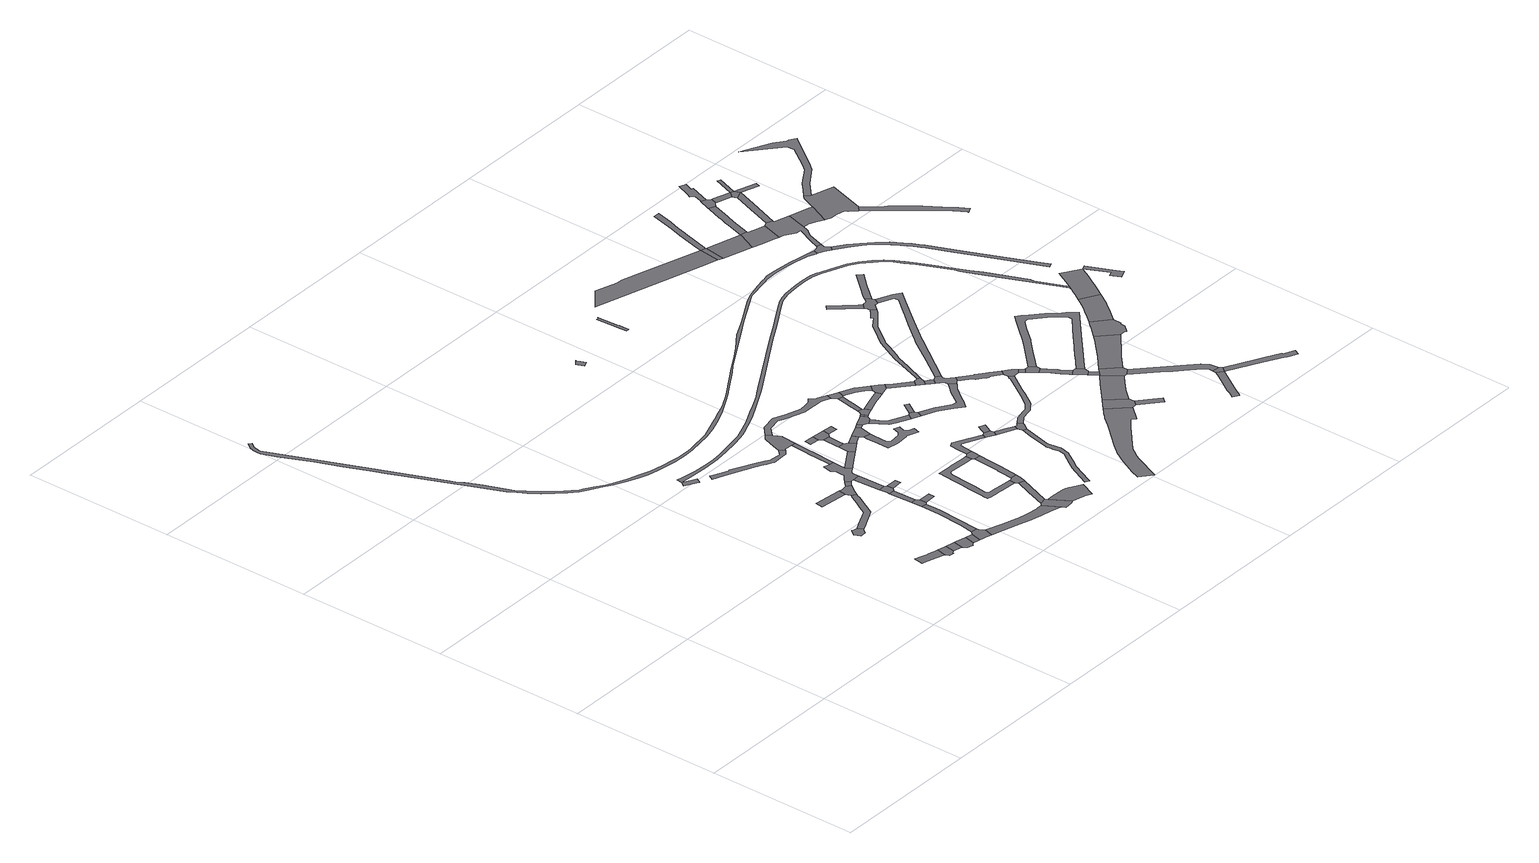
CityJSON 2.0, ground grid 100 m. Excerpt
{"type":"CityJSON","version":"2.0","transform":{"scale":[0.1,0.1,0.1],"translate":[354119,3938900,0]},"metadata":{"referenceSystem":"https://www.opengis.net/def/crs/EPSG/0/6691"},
"CityObjects":{
"road1":{"type":"Road","attributes":{"RoadStructureAttribute.sectionType":"1"},"geometry":[{"type":"MultiSurface","lod":"1","boundaries":[[[0,1,2,3,4,5,6,7,8,9,10,11]]]}]},
"road2":{"type":"Road","geometry":[{"type":"MultiSurface","lod":"1","boundaries":[[[12,13,14,15,16,17,18,19]]]}]},
"road3":{"type":"Road","geometry":[{"type":"MultiSurface","lod":"1","boundaries":[[[10,20,21,22,23,24,25,26,11]]]}]},
"road4":{"type":"Road","attributes":{"RoadStructureAttribute.sectionType":"1"},"geometry":[{"type":"MultiSurface","lod":"1","boundaries":[[[23,27,28,29,30,24]]]}]},
"road5":{"type":"Road","geometry":[{"type":"MultiSurface","lod":"1","boundaries":[[[31,32,33,34,35,36,30,29,37]]]}]},
"road6":{"type":"Road","attributes":{"RoadStructureAttribute.sectionType":"1"},"geometry":[{"type":"MultiSurface","lod":"1","boundaries":[[[38,39,40,41,34,33]]]}]},
"road7":{"type":"Road","attributes":{"RoadStructureAttribute.sectionType":"1"},"geometry":[{"type":"MultiSurface","lod":"1","boundaries":[[[18,42,43,44,45,46,47,48,49,50,51,52,53,19]]]}]},
"road8":{"type":"Road","geometry":[{"type":"MultiSurface","lod":"1","boundaries":[[[54,55,56,57,58,59,40,39,60,61,62,63,64]]]}]},
"road9":{"type":"Road","attributes":{"RoadStructureAttribute.sectionType":"1"},"geometry":[{"type":"MultiSurface","lod":"1","boundaries":[[[65,66,67,68]]]}]},
"road10":{"type":"Road","attributes":{"RoadStructureAttribute.sectionType":"1"},"geometry":[{"type":"MultiSurface","lod":"1","boundaries":[[[69,70,71,58,57,72,73,74,75]]]}]},
"road11":{"type":"Road","geometry":[{"type":"MultiSurface","lod":"1","boundaries":[[[67,47,46,76,77,78,79,68]]]}]},
"road12":{"type":"Road","geometry":[{"type":"MultiSurface","lod":"1","boundaries":[[[80,81,69,75,82,83,84,85]]]}]},
"road13":{"type":"Road","attributes":{"RoadStructureAttribute.sectionType":"1"},"geometry":[{"type":"MultiSurface","lod":"1","boundaries":[[[86,87,88,89,90,91,92,93,94,95,96,97,98,99,100,101,102,103,104,105,106,107,108,109,110,111,112,113,114,115]]]}]},
"road14":{"type":"Road","attributes":{"RoadStructureAttribute.sectionType":"1"},"geometry":[{"type":"MultiSurface","lod":"1","boundaries":[[[116,117,80,85]]]}]},
"road15":{"type":"Road","attributes":{"RoadStructureAttribute.sectionType":"1"},"geometry":[{"type":"MultiSurface","lod":"1","boundaries":[[[118,78,77,119,120,121]]]}]},
"road16":{"type":"Road","geometry":[{"type":"MultiSurface","lod":"1","boundaries":[[[122,123,84,83]]]}]},
"road17":{"type":"Road","geometry":[{"type":"MultiSurface","lod":"1","boundaries":[[[124,125,126,117,116,127,128,129]]]}]},
"road18":{"type":"Road","attributes":{"RoadStructureAttribute.sectionType":"1"},"geometry":[{"type":"MultiSurface","lod":"1","boundaries":[[[130,131,132,133,134,135,136,137,138,139,140,141,142,143,144,145,146,147,54,64]]]}]},
"road19":{"type":"Road","attributes":{"RoadStructureAttribute.sectionType":"1"},"geometry":[{"type":"MultiSurface","lod":"1","boundaries":[[[148,149,125,124]]]}]},
"road20":{"type":"Road","geometry":[{"type":"MultiSurface","lod":"1","boundaries":[[[128,150,151,129]]]}]},
"road21":{"type":"Road","geometry":[{"type":"MultiSurface","lod":"1","boundaries":[[[152,153,154,155,156,157,158,159,160,161,162,163,164,165,166,167,168,169,170,171,172,118,121,173,174,175,149,148,176,177,178,179]]]}]},
"road22":{"type":"Road","attributes":{"RoadStructureAttribute.sectionType":"1"},"geometry":[{"type":"MultiSurface","lod":"1","boundaries":[[[180,181,182,155,154,183,184,185,186]]]}]},
"road23":{"type":"Road","attributes":{"RoadStructureAttribute.sectionType":"1"},"geometry":[{"type":"MultiSurface","lod":"1","boundaries":[[[187,188,189,190,152,179]]]}]},
"road24":{"type":"Road","geometry":[{"type":"MultiSurface","lod":"1","boundaries":[[[185,191,192,193,194,195,196,197,198,199,86,115,200,186]]]}]},
"road25":{"type":"Road","geometry":[{"type":"MultiSurface","lod":"1","boundaries":[[[139,138,201,202,203,204,205,206,207]]]}]},
"road26":{"type":"Road","attributes":{"RoadStructureAttribute.sectionType":"1"},"geometry":[{"type":"MultiSurface","lod":"1","boundaries":[[[206,208,209,210,211,212,213,207]]]}]},
"road27":{"type":"Road","attributes":{"RoadStructureAttribute.sectionType":"1"},"geometry":[{"type":"MultiSurface","lod":"1","boundaries":[[[214,215,216,217,218,219,220,221,222,223,224,225,226,227,228,229,230,231,232,233,234,235,236,237,238,239,240,241,242,243,244,245,246]]]}]},
"road28":{"type":"Road","attributes":{"RoadStructureAttribute.sectionType":"1"},"geometry":[{"type":"MultiSurface","lod":"1","boundaries":[[[247,248,249,250,251]]]}]},
"road29":{"type":"Road","geometry":[{"type":"MultiSurface","lod":"1","boundaries":[[[190,189,252,253,254,255]]]}]},
"road30":{"type":"Road","attributes":{"RoadStructureAttribute.sectionType":"1"},"geometry":[{"type":"MultiSurface","lod":"1","boundaries":[[[256,257,258,259,260,261,262,263,204,203,264,265,266,267,268]]]}]},
"road31":{"type":"Road","attributes":{"RoadStructureAttribute.sectionType":"1"},"geometry":[{"type":"MultiSurface","lod":"1","boundaries":[[[254,269,270,271,272,255]]]}]},
"road32":{"type":"Road","geometry":[{"type":"MultiSurface","lod":"1","boundaries":[[[273,274,246,245,210,209,275,276,277]]]}]},
"road33":{"type":"Road","geometry":[{"type":"MultiSurface","lod":"1","boundaries":[[[278,247,251,271,270,279]]]}]},
"road34":{"type":"Road","attributes":{"RoadStructureAttribute.sectionType":"1"},"geometry":[{"type":"MultiSurface","lod":"1","boundaries":[[[252,280,281,282,253]]]}]},
"road35":{"type":"Road","attributes":{"RoadStructureAttribute.sectionType":"1"},"geometry":[{"type":"MultiSurface","lod":"1","boundaries":[[[283,284,285,286,287,288,289,290,291,292,273,277]]]}]},
"road36":{"type":"Road","geometry":[{"type":"MultiSurface","lod":"1","boundaries":[[[293,294,295,278,279]]]}]},
"road37":{"type":"Road","attributes":{"RoadStructureAttribute.sectionType":"1"},"geometry":[{"type":"MultiSurface","lod":"1","boundaries":[[[296,282,281,297,298,299]]]}]},
"road38":{"type":"Road","attributes":{"RoadStructureAttribute.sectionType":"1"},"geometry":[{"type":"MultiSurface","lod":"1","boundaries":[[[300,301,302,303,304,305,306,307,308,309,310,311,312,313,314,315,316,317,318,319,320,321,322,323,324,325,326,327,328,329,330,331,332,333,334,335,336,337,338,339,340,341,342,343,344,345,346,347,348,349,350,351,352,353,354,355,356,357,358,359,360,361,362,363,364,365,366,367,368,369,370,371,372,373,374,375,376,377,378,379,380,381,382,383,384,385,386,387,388,389,390,391,392,393,394,395,396,397,398,399,400,401,402,403,404,405,406,407,408,409,410,411,412,413,414,415,416,417,418,419,420,421,422,423,424,425,426,427,428,429]]]}]},
"road39":{"type":"Road","geometry":[{"type":"MultiSurface","lod":"1","boundaries":[[[430,431,226,225,288,287,432,433]]]}]},
"road40":{"type":"Road","attributes":{"RoadStructureAttribute.sectionType":"1"},"geometry":[{"type":"MultiSurface","lod":"1","boundaries":[[[193,434,435,436,437,438,439,440,441,442,443,444,445,446,447,448,449,450,451,452,453,454,455,194]]]}]},
"road41":{"type":"Road","attributes":{"RoadStructureAttribute.sectionType":"1"},"geometry":[{"type":"MultiSurface","lod":"1","boundaries":[[[456,457,458,459,460,461,462,463,464,465,466,467,468,469,470,471,472,473,474,298,297]]]}]},
"road42":{"type":"Road","geometry":[{"type":"MultiSurface","lod":"1","boundaries":[[[296,299,475,476]]]}]},
"road43":{"type":"Road","attributes":{"RoadStructureAttribute.sectionType":"1"},"geometry":[{"type":"MultiSurface","lod":"1","boundaries":[[[477,478,479,480,481,482,483,484]]]}]},
"road44":{"type":"Road","geometry":[{"type":"MultiSurface","lod":"1","boundaries":[[[485,486,476,475,487,488,489,490]]]}]},
"road45":{"type":"Road","attributes":{"RoadStructureAttribute.sectionType":"1"},"geometry":[{"type":"MultiSurface","lod":"1","boundaries":[[[491,492,493,494,495,496,497,498,499,500,501,502,503,504,430,433]]]}]},
"road46":{"type":"Road","attributes":{"RoadStructureAttribute.sectionType":"1"},"geometry":[{"type":"MultiSurface","lod":"1","boundaries":[[[485,490,505,506]]]}]},
"road47":{"type":"Road","attributes":{"RoadStructureAttribute.sectionType":"1"},"geometry":[{"type":"MultiSurface","lod":"1","boundaries":[[[507,508,509,510,511,512,489,488,513,514,515,516]]]}]},
"road48":{"type":"Road","attributes":{"RoadStructureAttribute.sectionType":"1"},"geometry":[{"type":"MultiSurface","lod":"1","boundaries":[[[517,518,519,520,521,522,523,524,525,526,527,528,529,530,531,532,533,534,535,536,537,538,539,540,541,542]]]}]},
"road49":{"type":"Road","geometry":[{"type":"MultiSurface","lod":"1","boundaries":[[[505,543,544,545,546,547,548,506]]]}]},
"road50":{"type":"Road","geometry":[{"type":"MultiSurface","lod":"1","boundaries":[[[549,550,551,495,494,552]]]}]},
"road51":{"type":"Road","attributes":{"RoadStructureAttribute.sectionType":"1"},"geometry":[{"type":"MultiSurface","lod":"1","boundaries":[[[553,554,555,547,546,556,557,558]]]}]},
"road52":{"type":"Road","geometry":[{"type":"MultiSurface","lod":"1","boundaries":[[[515,559,560,561,562,563,564,516]]]}]},
"road53":{"type":"Road","geometry":[{"type":"MultiSurface","lod":"1","boundaries":[[[550,565,566,567,568,569,570,551]]]}]},
"road54":{"type":"Road","geometry":[{"type":"MultiSurface","lod":"1","boundaries":[[[571,572,573,574,444,443,553,558]]]}]},
"road55":{"type":"Road","attributes":{"RoadStructureAttribute.sectionType":"1"},"geometry":[{"type":"MultiSurface","lod":"1","boundaries":[[[575,576,577,578,579,580,581,582,583,545,544]]]}]},
"road56":{"type":"Road","attributes":{"RoadStructureAttribute.sectionType":"1"},"geometry":[{"type":"MultiSurface","lod":"1","boundaries":[[[584,549,552,585,586]]]}]},
"road57":{"type":"Road","geometry":[{"type":"MultiSurface","lod":"1","boundaries":[[[562,587,588,563]]]}]},
"road58":{"type":"Road","attributes":{"RoadStructureAttribute.sectionType":"1"},"geometry":[{"type":"MultiSurface","lod":"1","boundaries":[[[589,590,591,592,593,573,572,594,595,596,597,598,599]]]}]},
"road59":{"type":"Road","geometry":[{"type":"MultiSurface","lod":"1","boundaries":[[[585,600,527,526,601,602,603,604,605,606,607,608,586]]]}]},
"road60":{"type":"Road","attributes":{"RoadStructureAttribute.sectionType":"1"},"geometry":[{"type":"MultiSurface","lod":"1","boundaries":[[[609,610,611,612,613,614,615,616,561,560,617,618,619,620,621,622,623,624,625,626]]]}]},
"road61":{"type":"Road","geometry":[{"type":"MultiSurface","lod":"1","boundaries":[[[580,579,627,628,629,589,599]]]}]},
"road62":{"type":"Road","attributes":{"RoadStructureAttribute.sectionType":"1"},"geometry":[{"type":"MultiSurface","lod":"1","boundaries":[[[630,631,632,633,634,635,636,637,638,639,640,641,642,643,644,645,646,647,648,649,650,651,652,653,654,655,656,657,658,659,660,661,662,663,664,665,666,667,668,669,670,671,672,673,674,675,676,677,678]]]}]},
"road63":{"type":"Road","attributes":{"RoadStructureAttribute.sectionType":"1"},"geometry":[{"type":"MultiSurface","lod":"1","boundaries":[[[679,680,681,682,683,684,685,686,687,688]]]}]},
"road64":{"type":"Road","attributes":{"RoadStructureAttribute.sectionType":"1"},"geometry":[{"type":"MultiSurface","lod":"1","boundaries":[[[627,689,690,691,628]]]}]},
"road65":{"type":"Road","attributes":{"RoadStructureAttribute.sectionType":"1"},"geometry":[{"type":"MultiSurface","lod":"1","boundaries":[[[692,693,694,695,696,697,698,699,700,701,702,703,704,705,706,707,708,709,710,711,712,713,714,715,716,717,718,719,720,721,722,723,724,725,726,727,728,729,730,731,732,733,734,735,736,737,738,739,740,741,740,742,743,744,745,746,747,748,749,750,751,752,753,754,755,756,757,758,759,760,761,762,763,764,765,766,767,768,769,770,771,772,773,774,775,776,777,778,779,780,781,782,783,784,785,786,787,697]]]}]},
"road66":{"type":"Road","geometry":[{"type":"MultiSurface","lod":"1","boundaries":[[[690,689,788,789,790,791]]]}]},
"road67":{"type":"Road","attributes":{"RoadStructureAttribute.sectionType":"1"},"geometry":[{"type":"MultiSurface","lod":"1","boundaries":[[[792,793,794,789,788,795,796,797,798]]]}]},
"road68":{"type":"Road","attributes":{"RoadStructureAttribute.sectionType":"1"},"geometry":[{"type":"MultiSurface","lod":"1","boundaries":[[[799,800,801,802,803,804,805,806,807,808,809,810,811,812,813,814,604,603]]]}]},
"road69":{"type":"Road","geometry":[{"type":"MultiSurface","lod":"1","boundaries":[[[815,626,625,816,817,818,819,820,821,822,823,792,798]]]}]},
"road70":{"type":"Road","attributes":{"RoadStructureAttribute.sectionType":"1"},"geometry":[{"type":"MultiSurface","lod":"1","boundaries":[[[824,825,826,827,828,829,818,817,830,831,832,833,834,835,836,837,838]]]}]},
"road71":{"type":"Road","geometry":[{"type":"MultiSurface","lod":"1","boundaries":[[[650,839,840,841,842,651]]]}]},
"road72":{"type":"Road","geometry":[{"type":"MultiSurface","lod":"1","boundaries":[[[806,843,844,845,838,837,846,807]]]}]},
"road73":{"type":"Road","attributes":{"RoadStructureAttribute.sectionType":"1"},"geometry":[{"type":"MultiSurface","lod":"1","boundaries":[[[839,847,848,849,850,840]]]}]},
"road74":{"type":"Road","attributes":{"RoadStructureAttribute.sectionType":"1"},"geometry":[{"type":"MultiSurface","lod":"1","boundaries":[[[851,852,853,854,855,856,857,858,859,860,861,791,790,862,863,864,865,866,867,868,869,870,871,872,873,874,875]]]}]},
"road75":{"type":"Road","attributes":{"RoadStructureAttribute.sectionType":"1"},"geometry":[{"type":"MultiSurface","lod":"1","boundaries":[[[843,876,877,844]]]}]},
"road76":{"type":"Road","geometry":[{"type":"MultiSurface","lod":"1","boundaries":[[[878,877,876,879,880,881,882]]]}]},
"road77":{"type":"Road","attributes":{"RoadStructureAttribute.sectionType":"1"},"geometry":[{"type":"MultiSurface","lod":"1","boundaries":[[[883,884,842,841,885,886,887,888]]]}]},
"road78":{"type":"Road","attributes":{"RoadStructureAttribute.sectionType":"1"},"geometry":[{"type":"MultiSurface","lod":"1","boundaries":[[[889,890,891,892,893,880,879,894,895,896,897,898]]]}]},
"road79":{"type":"Road","attributes":{"function":"3","RoadStructureAttribute.sectionType":"1"},"geometry":[{"type":"MultiSurface","lod":"1","boundaries":[[[899,900,901,902,903,904,905,906,907,908]]]}]},
"road80":{"type":"Road","geometry":[{"type":"MultiSurface","lod":"1","boundaries":[[[897,909,910,911,912,913,898]]]}]},
"road81":{"type":"Road","geometry":[{"type":"MultiSurface","lod":"1","boundaries":[[[910,909,883,914]]]}]},
"road82":{"type":"Road","attributes":{"RoadStructureAttribute.sectionType":"1"},"geometry":[{"type":"MultiSurface","lod":"1","boundaries":[[[915,916,917,918,919,920,921,922,923,924,925,926,927,928,929,930,931,932,933,934,822,821]]]}]},
"road83":{"type":"Road","geometry":[{"type":"MultiSurface","lod":"1","boundaries":[[[883,888,935,936,937,938,939,914]]]}]},
"road84":{"type":"Road","attributes":{"RoadStructureAttribute.sectionType":"1"},"geometry":[{"type":"MultiSurface","lod":"1","boundaries":[[[940,941,942,943,944]]]}]},
"road85":{"type":"Road","attributes":{"RoadStructureAttribute.sectionType":"1"},"geometry":[{"type":"MultiSurface","lod":"1","boundaries":[[[945,946,947,948,949,950,951,952,953,954,955]]]}]},
"road86":{"type":"Road","geometry":[{"type":"MultiSurface","lod":"1","boundaries":[[[874,956,957,923,922,958,959,960,944,943,961,875]]]}]},
"road87":{"type":"Road","attributes":{"RoadStructureAttribute.sectionType":"1"},"geometry":[{"type":"MultiSurface","lod":"1","boundaries":[[[962,963,964,965,966,967,968,969,970,936,935]]]}]},
"road88":{"type":"Road","attributes":{"RoadStructureAttribute.sectionType":"1"},"geometry":[{"type":"MultiSurface","lod":"1","boundaries":[[[971,972,973,974,975,976,977,978,979,980,981,982,983,984,985,986,987,882,881,988,989,990,991,992,993,994,995,996,997,998,999,1000,1001,1002,1003,1004,1005,1006,1007,1008,913,912]]]}]},
"road89":{"type":"Road","attributes":{"RoadStructureAttribute.sectionType":"1"},"geometry":[{"type":"MultiSurface","lod":"1","boundaries":[[[1009,1010,1011,1012,1013,1014,1015,1016,1017,1018,1019,938,937]]]}]},
"road90":{"type":"Road","geometry":[{"type":"MultiSurface","lod":"1","boundaries":[[[967,949,948,1020,968]]]}]},
"road91":{"type":"Road","geometry":[{"type":"MultiSurface","lod":"1","boundaries":[[[899,908,1021,1022,1023]]]}]},
"road92":{"type":"Road","attributes":{"RoadStructureAttribute.sectionType":"1"},"geometry":[{"type":"MultiSurface","lod":"1","boundaries":[[[958,1024,1025,1026,1027,1028,1029,1030,1031,959]]]}]},
"road93":{"type":"Road","attributes":{"function":"3","RoadStructureAttribute.sectionType":"1"},"geometry":[{"type":"MultiSurface","lod":"1","boundaries":[[[1032,1033,1022,1021]]]}]},
"road94":{"type":"Road","geometry":[{"type":"MultiSurface","lod":"1","boundaries":[[[1034,1035,1036,1037,1038,1039,1014,1013,1040,1041,1042,1043,1044,1045,1046]]]}]},
"road95":{"type":"Road","attributes":{"RoadStructureAttribute.sectionType":"1"},"geometry":[{"type":"MultiSurface","lod":"1","boundaries":[[[1047,1048,1049,1050,1051,1052,1053,1054,1020,948,1055,1056,1057,1058,1059,1060]]]}]},
"road96":{"type":"Road","attributes":{"RoadStructureAttribute.sectionType":"1"},"geometry":[{"type":"MultiSurface","lod":"1","boundaries":[[[1061,1062,1063,1064,1065,1066,1067,1068,1069,1070,1071,1072,1073,1074,1075,1076,899,1023]]]}]},
"road97":{"type":"Road","geometry":[{"type":"MultiSurface","lod":"1","boundaries":[[[1033,1032,1077,1078,1079,1080,1081,1082,1083]]]}]},
"road98":{"type":"Road","geometry":[{"type":"MultiSurface","lod":"1","boundaries":[[[1084,1085,300,429,1086,1087,1088,1089,1090,1091,1092]]]}]},
"road99":{"type":"Road","attributes":{"RoadStructureAttribute.sectionType":"1"},"geometry":[{"type":"MultiSurface","lod":"1","boundaries":[[[1093,1094,1095,1096,1097,1098,1099,1100,1101,1102,1103,1104,1034,1046]]]}]},
"road100":{"type":"Road","attributes":{"RoadStructureAttribute.sectionType":"1"},"geometry":[{"type":"MultiSurface","lod":"1","boundaries":[[[1083,1105,1106,1107,1108,1109,1110,1111,1112,1113,1114,1115,1116,1117,1033]]]}]},
"road101":{"type":"Road","geometry":[{"type":"MultiSurface","lod":"1","boundaries":[[[1118,1080,1079,1119,1120,1121,1122,1123,1124,1092,1091,1125,1126,1127,1128,1129,1130,1131,1132,1133,1134,1135]]]}]},
"road102":{"type":"Road","attributes":{"RoadStructureAttribute.sectionType":"1"},"geometry":[{"type":"MultiSurface","lod":"1","boundaries":[[[1136,1137,1138,1139,1140,1141,1142,1143,1144,1145,1146,1147,1148,1088,1087,1149,1150,1151,1152,1153,1154,1155,1156,1157,1158,1159,1160,1161]]]}]},
"road103":{"type":"Road","geometry":[{"type":"MultiSurface","lod":"1","boundaries":[[[1162,1163,1111,1110,1164,1165,1166]]]}]},
"road104":{"type":"Road","attributes":{"RoadStructureAttribute.sectionType":"1"},"geometry":[{"type":"MultiSurface","lod":"1","boundaries":[[[1167,1168,1169,1170,1171,1172,1173,1174,1118,1135]]]}]},
"road105":{"type":"Road","attributes":{"RoadStructureAttribute.sectionType":"1"},"geometry":[{"type":"MultiSurface","lod":"1","boundaries":[[[1162,1175,1176,1177,1178,1179,1180,1181,1182,1183,1163]]]}]},
"road106":{"type":"Road","geometry":[{"type":"MultiSurface","lod":"1","boundaries":[[[1184,1185,1186,1187,1188,1189,1190,1191,1192,1193,1194,1098,1097,1195,1196,1197,1198,1199,1200,1201,1202,1203,1204,1205,1206,1207,1208,1209,1210,1203]]]}]},
"road107":{"type":"Road","attributes":{"function":"3","RoadStructureAttribute.sectionType":"1"},"geometry":[{"type":"MultiSurface","lod":"1","boundaries":[[[1130,1211,1212,1213,1214,1215,1131]]]}]},
"road108":{"type":"Road","attributes":{"RoadStructureAttribute.sectionType":"1"},"geometry":[{"type":"MultiSurface","lod":"1","boundaries":[[[1165,1216,1217,1218,1219,1166]]]}]},
"road109":{"type":"Road","geometry":[{"type":"MultiSurface","lod":"1","boundaries":[[[1217,1216,1171,1170,1220]]]}]},
"road110":{"type":"Road","geometry":[{"type":"MultiSurface","lod":"1","boundaries":[[[1220,1221,1222,1217]]]}]},
"road111":{"type":"Road","geometry":[{"type":"MultiSurface","lod":"1","boundaries":[[[1170,1223,1224,1220]]]}]},
"road112":{"type":"Road","geometry":[{"type":"MultiSurface","lod":"1","boundaries":[[[1225,1226,1227,1228,1229,1214,1213,1230,1231,1232,1233,1234]]]}]},
"road113":{"type":"Road","attributes":{"RoadStructureAttribute.sectionType":"1"},"geometry":[{"type":"MultiSurface","lod":"1","boundaries":[[[1235,1236,1237,1238,1239,1240,1241,1242,1243,1244,1245,1246,1247,1248,1249,1250,1251,1252,1253,1254,1225,1234]]]}]},
"road114":{"type":"Road","attributes":{"RoadStructureAttribute.sectionType":"1"},"geometry":[{"type":"MultiSurface","lod":"1","boundaries":[[[1227,1255,1256,1257,1258,1259,1260,1261,1262,1263,1264,1265,1266,1267,1268,1269,1270,1271,1228]]]}]}
},
"vertices":[
[1624,473,0],[1607,477,0],[1587,483,0],[1563,489,0],[1559,490,0],[1513,505,0],[1477,517,0],[1467,454,0],[1481,450,0],[1559,426,0],[1616,410,0],[1629,472,0],
[1490,978,0],[1484,983,0],[1456,947,0],[1473,907,0],[1513,909,0],[1530,933,0],[1538,938,0],[1520,973,0],
[1629,385,0],[1658,377,0],[1660,385,0],[1680,396,0],[1691,461,0],[1687,461,0],[1655,467,0],
[1681,396,0],[1728,385,0],[1740,382,0],[1752,449,0],
[1795,343,0],[1797,350,0],[1817,363,0],[1833,432,0],[1766,447,0],[1753,449,0],[1758,354,0],
[1848,356,0],[1865,353,0],[1880,421,0],[1879,421,0],
[1554,945,0],[1704,1021,0],[1787,1172,0],[1784,1178,0],[1798,1200,0],[1770,1219,0],[1753,1191,0],[1727,1142,0],[1703,1100,0],[1675,1050,0],[1561,995,0],[1525,976,0],
[1964,392,0],[1945,430,0],[1943,433,0],[1944,438,0],[1900,441,0],[1881,422,0],[1878,350,0],[1880,349,0],[1909,343,0],[1920,339,0],[1947,332,0],
[1577,1320,0],[1572,1272,0],[1757,1252,0],[1762,1297,0],
[1929,830,0],[1929,699,0],[1915,537,0],[1955,583,0],[1966,728,0],[1964,777,0],[1965,825,0],
[1816,1227,0],[1851,1280,0],[1822,1299,0],[1788,1293,0],
[1927,899,0],[1929,841,0],[1975,834,0],[1980,838,0],[1976,883,0],[1963,900,0],
[1880,1837,0],[1844,1801,0],[1822,1803,0],[1773,1808,0],[1744,1825,0],[1689,1858,0],[1610,1895,0],[1543,1926,0],[1532,1924,0],[1447,1962,0],[1427,1972,0],[1422,1974,0],[1405,1941,0],[1503,1898,0],[1557,1875,0],[1578,1867,0],[1598,1858,0],[1672,1826,0],[1675,1824,0],[1692,1814,0],[1721,1797,0],[1762,1777,0],[1766,1775,0],[1843,1777,0],[1872,1777,0],[1895,1798,0],[1897,1800,0],[1899,1801,0],[1902,1804,0],[1907,1809,0],
[1957,1057,0],[1921,1056,0],
[1859,1335,0],[1855,1287,0],[1865,1295,0],[1884,1310,0],
[2059,842,0],[2058,883,0],
[1962,1130,0],[1917,1127,0],[1920,1075,0],[1976,1075,0],[1979,1076,0],[1975,1117,0],
[2026,310,0],[2113,285,0],[2139,278,0],[2212,257,0],[2244,248,0],[2277,238,0],[2284,236,0],[2348,224,0],[2425,208,0],[2367,305,0],[2333,304,0],[2322,303,0],[2304,303,0],[2260,309,0],[2232,314,0],[2189,321,0],[2174,326,0],[2078,356,0],
[1954,1311,0],[1907,1308,0],
[2052,1082,0],[2050,1120,0],
[1970,1425,0],[1974,1476,0],[1976,1514,0],[1949,1515,0],[1911,1523,0],[1903,1525,0],[1891,1466,0],[1892,1466,0],[1893,1464,0],[1904,1450,0],[1910,1442,0],[1909,1422,0],[1908,1413,0],[1908,1404,0],[1906,1379,0],[1900,1374,0],[1899,1373,0],[1898,1372,0],[1892,1367,0],[1890,1365,0],[1884,1359,0],[1889,1309,0],[1891,1309,0],[1901,1309,0],[1952,1346,0],[1952,1349,0],[1961,1367,0],[1995,1389,0],
[1958,1688,0],[1958,1682,0],[1951,1538,0],[1988,1682,0],[1989,1692,0],[1997,1808,0],[1968,1810,0],
[2001,1393,0],[2019,1405,0],[2140,1486,0],[2116,1522,0],
[2003,1898,0],[2005,1912,0],[1980,1963,0],[1952,1994,0],[1927,1972,0],[1919,1955,0],[1907,1919,0],[1898,1891,0],[1896,1885,0],[1915,1817,0],
[2440,183,0],[2487,184,0],[2516,195,0],[2440,314,0],[2430,329,0],[2430,330,0],[2382,317,0],
[2484,478,0],[2507,538,0],[2469,553,0],[2462,534,0],[2436,464,0],[2430,447,0],
[2385,614,0],[2340,619,0],[2288,623,0],[2275,639,0],[2280,683,0],[2284,724,0],[2290,786,0],[2300,892,0],[2303,915,0],[2318,929,0],[2467,922,0],[2497,921,0],[2497,963,0],[2486,963,0],[2428,964,0],[2364,967,0],[2343,967,0],[2266,970,0],[2263,943,0],[2263,941,0],[2254,835,0],[2253,832,0],[2249,792,0],[2242,728,0],[2235,649,0],[2231,607,0],[2230,588,0],[2258,585,0],[2309,580,0],[2326,579,0],[2348,577,0],[2456,570,0],[2458,611,0],
[2109,1772,0],[2046,1776,0],[2043,1731,0],[2101,1727,0],[2105,1727,0],
[2215,1536,0],[2191,1572,0],[2165,1589,0],[2120,1591,0],
[2616,298,0],[2614,299,0],[2605,303,0],[2594,308,0],[2576,312,0],[2562,314,0],[2541,316,0],[2471,315,0],[2566,183,0],[2590,175,0],[2609,170,0],[2644,154,0],[2687,256,0],
[2167,1638,0],[2170,1701,0],[2125,1704,0],[2120,1599,0],
[2486,621,0],[2474,610,0],[2511,548,0],[2522,576,0],[2527,616,0],
[2196,1765,0],[2193,1721,0],
[2229,1545,0],[2276,1568,0],[2258,1604,0],
[2530,644,0],[2536,712,0],[2538,726,0],[2546,826,0],[2555,903,0],[2511,909,0],[2495,729,0],[2495,728,0],[2494,711,0],[2492,687,0],
[2259,1716,0],[2263,1761,0],[2217,1764,0],
[2343,1646,0],[2296,1547,0],[2342,1538,0],[2358,1616,0],
[3643,2991,0],[3640,2991,0],[3576,3002,0],[3524,3012,0],[3468,3023,0],[3335,3034,0],[3266,3035,0],[3224,3025,0],[3221,3024,0],[3147,3009,0],[3109,2999,0],[3071,2989,0],[3039,2977,0],[3034,2975,0],[3009,2964,0],[2984,2952,0],[2803,2849,0],[2779,2835,0],[2675,2783,0],[2562,2698,0],[2469,2638,0],[2380,2586,0],[2172,2452,0],[2119,2420,0],[2065,2392,0],[2063,2390,0],[2013,2367,0],[1971,2350,0],[1903,2324,0],[1901,2323,0],[1743,2263,0],[1591,2240,0],[1553,2236,0],[1516,2235,0],[1504,2235,0],[1470,2236,0],[1424,2241,0],[1343,2254,0],[1254,2269,0],[1176,2296,0],[1107,2319,0],[1075,2331,0],[1044,2345,0],[1013,2360,0],[982,2377,0],[918,2417,0],[863,2451,0],[847,2461,0],[750,2557,0],[721,2588,0],[701,2614,0],[681,2641,0],[607,2751,0],[590,2798,0],[537,2924,0],[496,3022,0],[495,3022,0],[491,3021,0],[490,3025,0],[467,3069,0],[455,3098,0],[270,3546,0],[22,4143,0],[25,4167,0],[32,4189,0],[44,4207,0],[57,4226,0],[39,4239,0],[25,4220,0],[11,4199,0],[2,4172,0],[0,4143,0],[2,4117,0],[34,4022,0],[126,3828,0],[189,3664,0],[204,3628,0],[252,3519,0],[290,3422,0],[313,3363,0],[430,3094,0],[454,3041,0],[455,3039,0],[486,2967,0],[569,2774,0],[588,2747,0],[630,2670,0],[676,2606,0],[726,2548,0],[777,2496,0],[827,2451,0],[877,2417,0],[937,2384,0],[1004,2343,0],[1073,2311,0],[1145,2278,0],[1213,2255,0],[1285,2239,0],[1353,2230,0],[1376,2227,0],[1417,2222,0],[1497,2218,0],[1574,2221,0],[1659,2232,0],[1734,2247,0],[1818,2268,0],[1899,2297,0],[1901,2298,0],[1903,2299,0],[1980,2334,0],[2077,2385,0],[2091,2392,0],[2154,2428,0],[2222,2471,0],[2351,2556,0],[2404,2594,0],[2756,2805,0],[2826,2847,0],[3038,2965,0],[3052,2973,0],[3203,3004,0],[3243,3013,0],[3297,3015,0],[3339,3016,0],[3422,3009,0],[3491,2999,0],[3518,2994,0],[3572,2982,0],[3628,2961,0],[3632,2960,0],
[2522,975,0],[2507,963,0],[2560,947,0],[2562,972,0],
[2033,2017,0],[2117,2032,0],[2152,2018,0],[2179,2005,0],[2292,1972,0],[2295,1971,0],[2370,1968,0],[2432,1968,0],[2434,1968,0],[2493,1946,0],[2503,1981,0],[2495,1985,0],[2448,2007,0],[2444,2009,0],[2409,2043,0],[2377,2020,0],[2349,2014,0],[2298,2008,0],[2193,2043,0],[2181,2048,0],[2121,2072,0],[2016,2052,0],
[2290,1517,0],[2291,1438,0],[2292,1364,0],[2308,1363,0],[2347,1354,0],[2360,1352,0],[2447,1359,0],[2455,1360,0],[2531,1334,0],[2545,1377,0],[2508,1389,0],[2493,1416,0],[2506,1453,0],[2468,1467,0],[2452,1422,0],[2431,1403,0],[2362,1397,0],[2337,1418,0],[2337,1513,0],
[2387,1629,0],[2372,1660,0],
[1892,3326,0],[1892,3330,0],[1859,3305,0],[1861,3299,0],[1865,3290,0],[1881,3255,0],[1912,3270,0],[1899,3305,0],
[2454,1700,0],[2436,1691,0],[2419,1619,0],[2423,1613,0],[2460,1637,0],[2473,1661,0],
[2569,1057,0],[2587,1065,0],[2649,1035,0],[2722,1001,0],[2736,1030,0],[2682,1057,0],[2646,1074,0],[2623,1084,0],[2603,1094,0],[2560,1116,0],[2559,1115,0],[2531,1099,0],[2529,1083,0],[2527,1048,0],
[2484,1666,0],[2466,1706,0],
[2616,1498,0],[2518,1540,0],[2500,1561,0],[2483,1590,0],[2474,1607,0],[2459,1635,0],[2487,1513,0],[2525,1494,0],[2612,1453,0],[2633,1491,0],
[2741,253,0],[2749,273,0],[2778,333,0],[2812,407,0],[2828,432,0],[2892,531,0],[2907,593,0],[2895,678,0],[2895,681,0],[2941,872,0],[2914,879,0],[2894,807,0],[2878,740,0],[2866,674,0],[2866,669,0],[2865,658,0],[2867,636,0],[2869,622,0],[2877,583,0],[2868,542,0],[2815,462,0],[2798,436,0],[2788,421,0],[2766,373,0],[2716,267,0],[2715,264,0],
[2524,1684,0],[2539,1690,0],[2525,1727,0],[2515,1736,0],[2484,1742,0],[2481,1725,0],
[2799,1002,0],[2793,1022,0],[2756,1037,0],[2784,972,0],
[2515,1912,0],[2505,1854,0],[2498,1815,0],[2531,1815,0],[2536,1844,0],[2548,1904,0],
[2619,1450,0],[2670,1428,0],[2687,1468,0],[2681,1487,0],[2655,1502,0],[2652,1497,0],
[2812,1058,0],[2818,1069,0],[2825,1083,0],[2787,1101,0],[2787,1100,0],[2770,1065,0],
[2552,1906,0],[2556,1907,0],[2571,1950,0],[2527,1969,0],
[2541,1690,0],[2604,1714,0],[2633,1724,0],[2674,1736,0],[2712,1748,0],[2700,1786,0],[2643,1769,0],[2620,1762,0],[2602,1755,0],
[2859,973,0],[2907,914,0],[2921,944,0],
[2726,1562,0],[2701,1578,0],
[2735,1851,0],[2726,1858,0],[2720,1863,0],[2683,1893,0],[2662,1910,0],[2582,1898,0],[2584,1897,0],[2640,1872,0],[2644,1869,0],[2673,1845,0],[2706,1816,0],
[2917,888,0],[2959,900,0],[2967,914,0],[2975,926,0],[2955,955,0],[2948,951,0],[2943,942,0],[2941,941,0],[2935,938,0],
[3004,1488,0],[2973,1454,0],[2930,1392,0],[2908,1360,0],[2878,1363,0],[2794,1419,0],[2791,1420,0],[2709,1458,0],[2760,1390,0],[2775,1383,0],[2851,1334,0],[2905,1290,0],[2947,1344,0],[2962,1364,0],[3025,1448,0],[3057,1476,0],[3063,1482,0],[3031,1518,0],
[2771,1765,0],[2798,1797,0],[2771,1821,0],
[3056,83,0],[3057,86,0],[3063,98,0],[3095,170,0],[3102,185,0],[3112,203,0],[3121,220,0],[3130,233,0],[3140,248,0],[3148,258,0],[3159,271,0],[3169,282,0],[3190,301,0],[3248,352,0],[3323,418,0],[3332,426,0],[3333,427,0],[3388,472,0],[3390,470,0],[3416,450,0],[3495,544,0],[3380,666,0],[3375,661,0],[3364,651,0],[3353,641,0],[3342,630,0],[3332,620,0],[3321,609,0],[3310,599,0],[3265,541,0],[3243,514,0],[3119,375,0],[3110,365,0],[3107,362,0],[3101,355,0],[3098,351,0],[3093,345,0],[3085,335,0],[3077,324,0],[3069,313,0],[3062,303,0],[3055,292,0],[3048,280,0],[3041,269,0],[3039,265,0],[3034,257,0],[2967,122,0],[2945,66,0],[3022,2,0],
[2333,3374,0],[2323,3510,0],[2323,3516,0],[2317,3509,0],[2303,3507,0],[2313,3373,0],[2313,3364,0],[2317,3299,0],[2336,3300,0],[2333,3367,0],
[2903,1654,0],[2930,1686,0],[2837,1763,0],
[1250,2024,0],[1320,1985,0],[1337,1977,0],[1354,2010,0],[1320,2028,0],[1268,2056,0],[1362,2050,0],[1474,2046,0],[1586,2047,0],[1592,2048,0],[1678,2057,0],[1779,2075,0],[1884,2100,0],[1899,2106,0],[1901,2107,0],[1969,2134,0],[2056,2171,0],[2151,2222,0],[2247,2273,0],[2292,2298,0],[2322,2314,0],[2765,2590,0],[2894,2664,0],[2931,2686,0],[3050,2761,0],[3114,2796,0],[3153,2811,0],[3193,2819,0],[3278,2828,0],[3350,2830,0],[3424,2826,0],[3467,2813,0],[3482,2809,0],[3547,2785,0],[3643,2742,0],[3700,2709,0],[3757,2656,0],[3803,2611,0],[3834,2563,0],[3862,2510,0],[3894,2446,0],[3921,2390,0],[3988,2241,0],[3996,2207,0],[4025,2137,0],[4029,2128,0],[4030,2125,0],[4182,1773,0],[4251,1607,0],[4251,1606,0],[4261,1623,0],[4179,1817,0],[4179,1841,0],[4072,2098,0],[4038,2173,0],[4004,2248,0],[3937,2398,0],[3909,2455,0],[3878,2518,0],[3850,2572,0],[3817,2622,0],[3769,2669,0],[3710,2723,0],[3651,2758,0],[3554,2801,0],[3487,2826,0],[3472,2831,0],[3427,2844,0],[3350,2848,0],[3277,2845,0],[3190,2836,0],[3148,2828,0],[3106,2812,0],[3041,2776,0],[2969,2732,0],[2885,2679,0],[2756,2605,0],[2310,2334,0],[2267,2308,0],[2236,2288,0],[2152,2245,0],[2089,2215,0],[2011,2177,0],[1960,2154,0],[1901,2130,0],[1899,2129,0],[1846,2110,0],[1773,2096,0],[1701,2082,0],[1635,2071,0],[1571,2065,0],[1569,2065,0],[1491,2065,0],[1415,2071,0],[1313,2085,0],[1274,2092,0],
[2944,1619,0],[2968,1648,0],[2981,1683,0],[2961,1691,0],
[3013,1610,0],[2996,1625,0],[2973,1644,0],[2951,1614,0],[2953,1612,0],[2967,1598,0],[2988,1580,0],
[3024,961,0],[3074,973,0],[3105,980,0],[3124,994,0],[3164,1024,0],[3221,1110,0],[3253,1159,0],[3333,1278,0],[3304,1300,0],[3291,1283,0],[3297,1279,0],[3193,1119,0],[3141,1043,0],[3095,1009,0],[3064,1002,0],[2999,987,0],
[3030,1544,0],[3080,1497,0],[3088,1498,0],[3112,1530,0],[3065,1565,0],[3063,1590,0],[3072,1603,0],[3042,1624,0],[3028,1617,0],
[3271,1410,0],[3272,1412,0],[3240,1436,0],[3200,1466,0],[3198,1464,0],[3126,1519,0],[3141,1458,0],[3162,1441,0],[3165,1427,0],[3194,1404,0],[3220,1385,0],[3229,1379,0],[3243,1380,0],[3304,1336,0],[3328,1366,0],
[3525,546,0],[3554,580,0],[3551,617,0],[3449,729,0],
[3372,1280,0],[3400,1304,0],[3375,1332,0],[3308,1306,0],
[3610,474,0],[3655,437,0],[3684,470,0],[3618,526,0],
[3327,2323,0],[3320,2317,0],[3296,2298,0],[3306,2287,0],[3233,2233,0],[3204,2192,0],[3133,2098,0],[3121,2083,0],[3086,2009,0],[3045,1923,0],[2969,1710,0],[3032,1817,0],[3068,1911,0],[3082,1939,0],[3124,2024,0],[3142,2061,0],[3147,2072,0],[3153,2080,0],[3163,2093,0],[3251,2213,0],[3306,2257,0],[3308,2259,0],[3365,2303,0],[3386,2328,0],[3356,2352,0],
[3398,1251,0],[3426,1275,0],
[3427,1276,0],[3449,1194,0],[3484,1212,0],[3487,1242,0],[3457,1275,0],
[3641,902,0],[3573,842,0],[3616,692,0],[3648,720,0],[3667,738,0],[3725,790,0],
[3575,1063,0],[3544,1115,0],[3543,1117,0],[3538,1126,0],[3524,1146,0],[3473,1156,0],[3516,1085,0],[3543,1043,0],[3551,1030,0],[3584,1054,0],
[3240,3500,0],[3162,3523,0],[2868,3609,0],[2716,3653,0],[2676,3658,0],[2530,3700,0],[2402,3597,0],[2908,3449,0],[3110,3390,0],[3225,3361,0],
[3603,957,0],[3634,978,0],[3635,981,0],[3638,1010,0],[3613,1050,0],
[3669,927,0],
[3296,1918,0],[3330,1963,0],[3418,2080,0],[3553,2249,0],[3586,2290,0],[3611,2321,0],[3565,2352,0],[3463,2402,0],[3445,2366,0],[3538,2321,0],[3542,2293,0],[3464,2197,0],[3440,2167,0],[3377,2089,0],[3336,2040,0],[3328,2030,0],[3305,2001,0],[3275,1962,0],[3256,1937,0],[3145,1773,0],
[3747,789,0],[3789,820,0],[3788,852,0],[3691,947,0],[3681,938,0],
[3360,2438,0],[3235,2575,0],[3206,2548,0],[3347,2393,0],[3376,2420,0],
[3988,164,0],[3998,182,0],[4014,210,0],[4120,375,0],[4081,404,0],[4065,377,0],[4017,304,0],[3975,235,0],[3959,207,0],[3936,169,0],[3977,145,0],
[3419,2368,0],[3425,2361,0],[3456,2420,0],[3427,2448,0],[3410,2423,0],[3357,2382,0],
[3912,627,0],[3937,603,0],[4006,539,0],[4066,484,0],[4082,450,0],[4081,426,0],[4132,425,0],[4122,482,0],[4095,528,0],
[3700,1066,0],[3749,1109,0],[3862,1209,0],[3909,1251,0],[4085,1408,0],[4035,1464,0],[4021,1480,0],[3957,1552,0],[3861,1635,0],[3852,1643,0],[3822,1669,0],[3787,1629,0],[3721,1553,0],[3653,1475,0],[3647,1469,0],[3622,1442,0],[3548,1367,0],[3556,1312,0],[3599,1356,0],[3655,1413,0],[3672,1430,0],[3685,1443,0],[3760,1529,0],[3813,1589,0],[3833,1591,0],[3843,1591,0],[3929,1516,0],[3981,1458,0],[4007,1427,0],[4006,1397,0],[3930,1331,0],[3862,1271,0],[3861,1271,0],[3831,1243,0],[3828,1241,0],[3788,1205,0],[3712,1140,0],[3712,1139,0],
[3850,909,0],[3872,928,0],[3923,970,0],[4025,1055,0],[4052,1077,0],[3938,1184,0],[3922,1166,0],[3915,1159,0],[3895,1138,0],[3869,1112,0],[3788,1034,0],
[4145,407,0],
[3254,3345,0],[3278,3489,0],[3274,3490,0],
[3503,2477,0],[3519,2496,0],[3536,2516,0],[3548,2532,0],[3627,2618,0],[3596,2646,0],[3520,2561,0],[3442,2472,0],
[3448,3289,0],[3509,3421,0],
[4040,1299,0],[4025,1281,0],[4000,1252,0],[3974,1223,0],[3974,1222,0],[3948,1194,0],[4091,1077,0],[4097,1071,0],[4136,1114,0],[4139,1148,0],[4140,1149,0],[4148,1154,0],[4148,1208,0],
[4489,219,0],[4471,226,0],[4470,228,0],[4473,235,0],[4467,238,0],[4386,281,0],[4342,305,0],[4161,399,0],[4323,265,0],[4455,194,0],[4463,189,0],[4474,185,0],[4526,161,0],[4542,194,0],
[3278,3502,0],[3326,3680,0],[3327,3685,0],[3345,3750,0],[3353,3780,0],[3354,3785,0],[3366,3818,0],[3397,3930,0],[3392,3928,0],[3353,3930,0],[3331,3833,0],[3321,3802,0],[3319,3794,0],[3312,3769,0],[3291,3692,0],[3245,3525,0],
[3514,3270,0],[3591,3248,0],[3629,3237,0],[3669,3374,0],[3630,3386,0],[3554,3408,0],[3556,3415,0],
[3684,3004,0],[3670,2994,0],[3673,2944,0],[3717,2918,0],[3734,2942,0],[3713,2967,0],[3714,2980,0],[3720,3001,0],[3689,3010,0],
[4199,1273,0],[4208,1284,0],[4233,1316,0],[4258,1350,0],[4308,1428,0],[4187,1498,0],[4143,1430,0],[4121,1401,0],[4110,1387,0],[4098,1370,0],[4074,1340,0],[4049,1310,0],
[3596,3547,0],[3598,3556,0],[3608,3584,0],[3613,3598,0],[3615,3603,0],[3656,3724,0],[3613,3741,0],[3608,3729,0],[3574,3631,0],[3571,3621,0],[3564,3599,0],[3554,3570,0],[3545,3540,0],
[3699,3389,0],[3635,3235,0],[3644,3232,0],[3660,3228,0],[3726,3186,0],[3762,3184,0],[3710,3067,0],[3734,3049,0],[3756,3112,0],[3770,3134,0],[3783,3147,0],[3793,3171,0],[3802,3194,0],[3842,3333,0],[3797,3346,0],[3786,3349,0],[3737,3362,0],[3741,3373,0],
[4380,1849,0],[4354,1910,0],[4275,2093,0],[4174,2330,0],[4130,2434,0],[4085,2538,0],[4078,2552,0],[4052,2605,0],[4025,2649,0],[3985,2712,0],[3931,2775,0],[3870,2836,0],[3810,2887,0],[3791,2867,0],[3857,2815,0],[3899,2778,0],[3935,2736,0],[3968,2689,0],[3998,2642,0],[4034,2579,0],[4054,2539,0],[4060,2527,0],[4115,2393,0],[4116,2393,0],[4242,2104,0],[4354,1838,0],
[3677,3808,0],[3643,3821,0],[3680,3745,0],[3685,3744,0],[3698,3786,0],
[3757,3418,0],[3777,3473,0],[3796,3526,0],[3860,3704,0],[3803,3679,0],[3753,3539,0],[3740,3505,0],[3728,3471,0],
[3723,3939,0],[3708,3943,0],[3730,3998,0],[3688,4014,0],[3655,3930,0],[3641,3899,0],[3651,3895,0],[3662,3874,0],[3647,3830,0],
[4334,1754,0],[4320,1727,0],[4305,1700,0],[4291,1673,0],[4276,1646,0],[4268,1631,0],[4255,1609,0],[4254,1607,0],[4246,1593,0],[4230,1567,0],[4215,1542,0],[4334,1467,0],[4351,1495,0],[4367,1523,0],[4383,1550,0],[4398,1578,0],[4414,1606,0],[4429,1634,0],[4444,1662,0],[4452,1678,0],[4527,1529,0],[4496,1515,0],[4505,1495,0],[4526,1449,0],[4580,1474,0],[4560,1520,0],[4484,1692,0],
[3843,3191,0],[3895,3167,0],[3935,3149,0],[3999,3288,0],[3975,3295,0],
[3790,3712,0],[3822,3749,0],[3816,3751,0],[3712,3783,0],
[3844,3741,0],
[3890,3874,0],[3868,3882,0],
[3979,3663,0],[3989,3692,0],
[4164,3087,0],[4236,3323,0],[4084,3369,0],[4057,3399,0],[4037,3381,0],[3974,3131,0],[4023,3130,0],[4079,3118,0],[4086,3100,0],[4128,3054,0],
[4212,2961,0],[4283,2876,0],[4359,2779,0],[4360,2779,0],[4427,2690,0],[4440,2674,0],[4492,2596,0],[4496,2590,0],[4509,2562,0],[4511,2558,0],[4546,2575,0],[4512,2635,0],[4490,2668,0],[4396,2804,0],[4392,2810,0],[4383,2822,0],[4349,2866,0],[4275,2957,0],[4242,2984,0],[4240,2989,0],
[4147,3427,0],[4179,3456,0],[4301,3536,0],[4346,3594,0],[4496,3800,0],[4504,3806,0],[4504,3807,0],[4463,3835,0],[4446,3834,0],[4381,3888,0],[4183,3976,0],[4399,3795,0],[4402,3746,0],[4314,3618,0],[4274,3566,0],[4154,3488,0],[4102,3440,0]
]}
